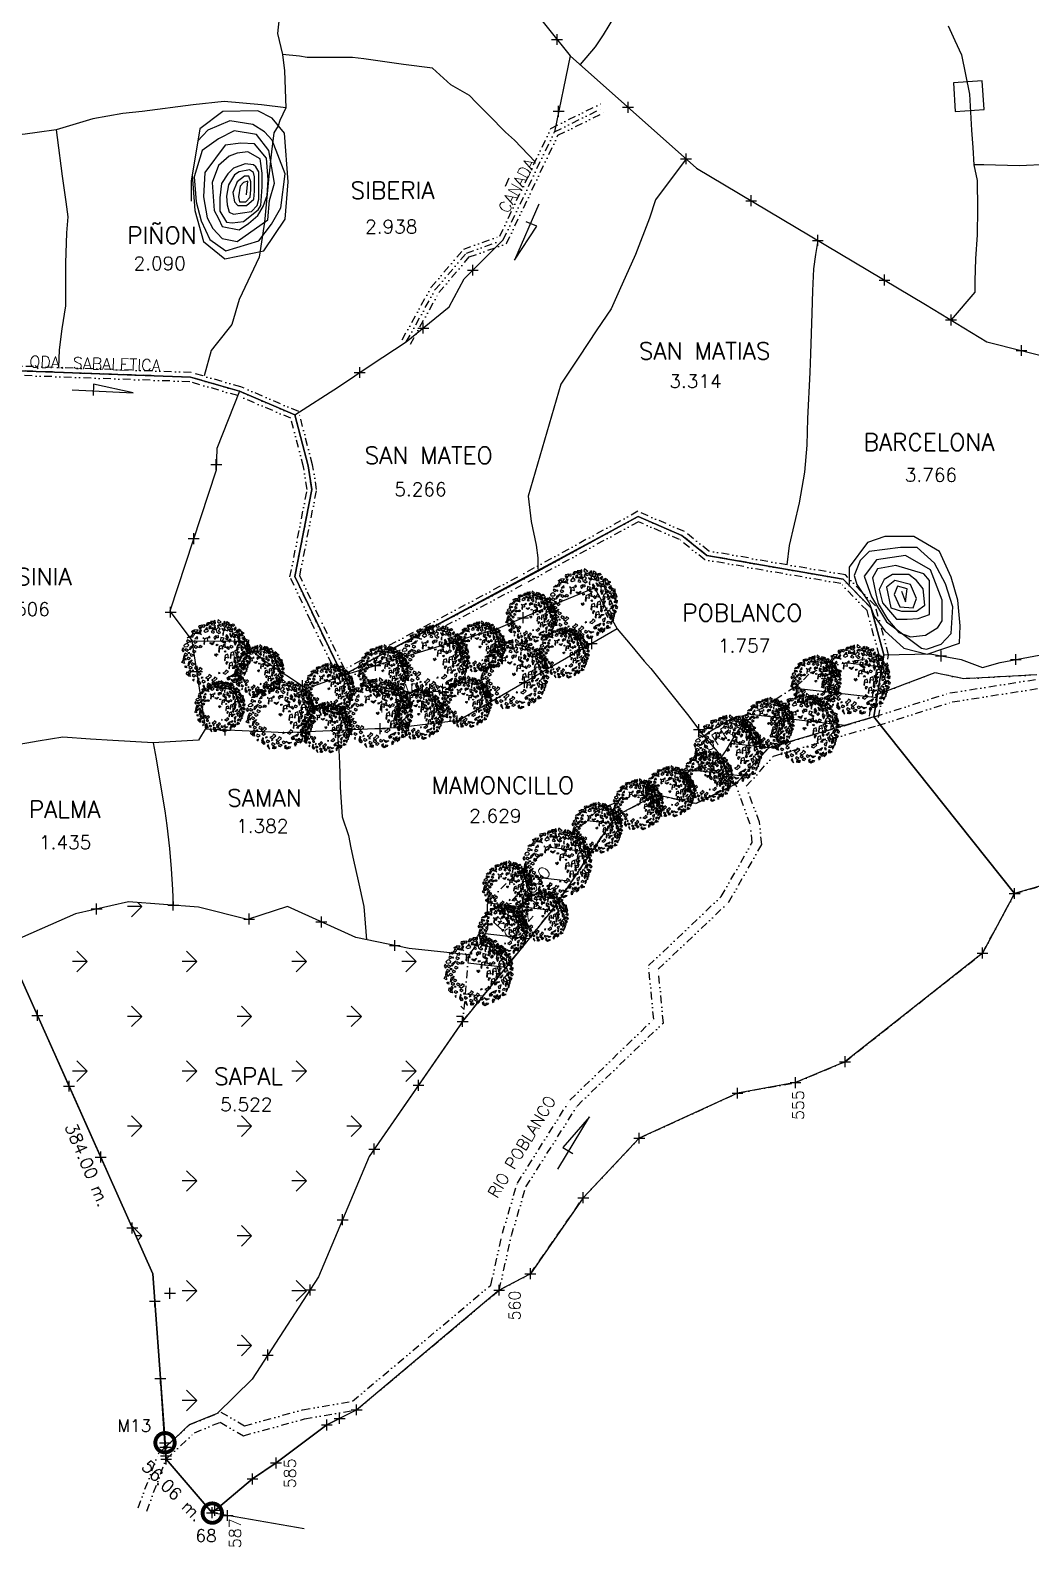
# Model space of a CAD drawing. Extents: x 14987 to 27544, y 5584 to 8136.
# Drawn here: x 25986 to 26630, y 5584 to 6561 of the extents above; entities that cross this region are included whole.
import ezdxf
from ezdxf.enums import TextEntityAlignment as Align

# ---------------------------------------------------------------- set-up
doc = ezdxf.new("R2010")
doc.units = 0
doc.header["$LTSCALE"] = 10
doc.header["$MEASUREMENT"] = 0
doc.header["$PDMODE"] = 2
doc.header["$PDSIZE"] = 3.5
doc.linetypes.add('DASHDOT', pattern=[1, 0.5, -0.25, 0, -0.25])
doc.linetypes.add('DIVIDE', pattern=[1.25, 0.5, -0.25, 0, -0.25, 0, -0.25])
doc.layers.get('0').update_dxf_attribs({"linetype": 'CONTINUOUS'})
for name, color, linetype in [('ARBOL4', 76, 'CONTINUOUS'), ('AREA', 2, 'CONTINUOUS'), ('CANO', 5, 'DIVIDE'), ('CERCO', 2, 'CONTINUOUS'), ('COTA', 7, 'CONTINUOUS'), ('DIV-', 5, 'CONTINUOUS'), ('HOJA', 8, 'CONTINUOUS'), ('MOJON', 2, 'CONTINUOUS'), ('PL', 3, 'CONTINUOUS'), ('PUA', 1, 'CONTINUOUS'), ('R', 1, 'CONTINUOUS'), ('r-100', 6, 'CONTINUOUS'), ('R-100B', 6, 'CONTINUOUS'), ('R60', 2, 'CONTINUOUS'), ('RASTROJO', 2, 'DASHDOT'), ('SAPAL', 1, 'CONTINUOUS')]:
    doc.layers.add(name, color=color, linetype=linetype)
doc.styles.add('ATTR', font='romans.shx', dxfattribs={"width": 0.8, "height": 0.7})
doc.styles.add('SIMPLEX', font='simplex', dxfattribs={"height": 8})

# ---------------------------------------------------------------- blocks, each defined once
blk = doc.blocks.new('*X1')
at = {"color": 0}
for p, q in [((2793.07, 6328.61, 96), (2786.44, 6335.23, 96)), ((2793.07, 6328.61, 96), (2793.07, 6337.98, 96)), ((2793.07, 6328.61, 96), (2799.7, 6335.23, 96)), ((2863.78, 6328.61, 96), (2857.15, 6335.23, 96)), ((2863.78, 6328.61, 96), (2863.78, 6337.98, 96)), ((2863.78, 6328.61, 96), (2870.41, 6335.23, 96)), ((2757.72, 6293.25, 96), (2757.72, 6302.63, 96)), ((2828.43, 6293.25, 96), (2828.43, 6302.63, 96)), ((2899.14, 6293.25, 96), (2899.14, 6302.63, 96)), ((2687.01, 6293.25, 96), (2684.32, 6295.94, 96)), ((2687.01, 6293.25, 96), (2693.63, 6299.88, 96)), ((2687.01, 6293.25, 96), (2687.01, 6297.14, 96)), ((2757.72, 6293.25, 96), (2751.09, 6299.88, 96)), ((2757.72, 6293.25, 96), (2764.35, 6299.88, 96)), ((2828.43, 6293.25, 96), (2821.8, 6299.88, 96)), ((2828.43, 6293.25, 96), (2835.06, 6299.88, 96)), ((2899.14, 6293.25, 96), (2892.51, 6299.88, 96)), ((2899.14, 6293.25, 96), (2901.78, 6295.89, 96)), ((2580.94, 6257.9, 96), (2574.31, 6264.52, 96)), ((2580.94, 6257.9, 96), (2580.94, 6267.27, 96)), ((2580.94, 6257.9, 96), (2587.57, 6264.52, 96)), ((2651.65, 6257.9, 96), (2645.02, 6264.52, 96)), ((2651.65, 6257.9, 96), (2651.65, 6267.27, 96)), ((2651.65, 6257.9, 96), (2658.28, 6264.52, 96)), ((2722.36, 6257.9, 96), (2715.73, 6264.52, 96)), ((2722.36, 6257.9, 96), (2722.36, 6267.27, 96)), ((2722.36, 6257.9, 96), (2728.99, 6264.52, 96)), ((2793.07, 6257.9, 96), (2786.44, 6264.52, 96)), ((2793.07, 6257.9, 96), (2793.07, 6267.27, 96)), ((2793.07, 6257.9, 96), (2799.7, 6264.52, 96)), ((2863.78, 6257.9, 96), (2857.15, 6264.52, 96)), ((2863.78, 6257.9, 96), (2863.78, 6267.27, 96)), ((2863.78, 6257.9, 96), (2870.41, 6264.52, 96)), ((2616.3, 6222.54, 96), (2609.67, 6229.17, 96)), ((2616.3, 6222.54, 96), (2616.3, 6231.91, 96)), ((2616.3, 6222.54, 96), (2622.92, 6229.17, 96)), ((2687.01, 6222.54, 96), (2680.38, 6229.17, 96)), ((2687.01, 6222.54, 96), (2687.01, 6231.91, 96)), ((2687.01, 6222.54, 96), (2693.63, 6229.17, 96)), ((2757.72, 6222.54, 96), (2751.09, 6229.17, 96)), ((2757.72, 6222.54, 96), (2757.72, 6231.91, 96)), ((2757.72, 6222.54, 96), (2764.35, 6229.17, 96)), ((2828.43, 6222.54, 96), (2821.8, 6229.17, 96)), ((2828.43, 6222.54, 96), (2828.43, 6231.91, 96)), ((2828.43, 6222.54, 96), (2835.06, 6229.17, 96)), ((2651.65, 6187.18, 96), (2651.65, 6196.56, 96)), ((2722.36, 6187.18, 96), (2722.36, 6196.56, 96)), ((2793.07, 6187.18, 96), (2793.07, 6196.56, 96)), ((2863.78, 6187.18, 96), (2863.78, 6196.56, 96)), ((2651.65, 6187.18, 96), (2645.02, 6193.81, 96)), ((2651.65, 6187.18, 96), (2658.28, 6193.81, 96)), ((2722.36, 6187.18, 96), (2715.73, 6193.81, 96)), ((2722.36, 6187.18, 96), (2728.99, 6193.81, 96)), ((2793.07, 6187.18, 96), (2786.44, 6193.81, 96)), ((2793.07, 6187.18, 96), (2799.7, 6193.81, 96)), ((2863.78, 6187.18, 96), (2857.15, 6193.81, 96)), ((2863.78, 6187.18, 96), (2870.41, 6193.81, 96)), ((2757.72, 6151.83, 96), (2751.09, 6158.46, 96)), ((2757.72, 6151.83, 96), (2757.72, 6161.2, 96)), ((2757.72, 6151.83, 96), (2764.35, 6158.46, 96)), ((2828.43, 6151.83, 96), (2821.8, 6158.46, 96)), ((2828.43, 6151.83, 96), (2828.43, 6161.2, 96)), ((2828.43, 6151.83, 96), (2835.06, 6158.46, 96)), ((2793.07, 6116.47, 96), (2793.07, 6125.85, 96)), ((2863.78, 6116.47, 96), (2863.78, 6125.85, 96)), ((2793.07, 6116.47, 96), (2786.44, 6123.1, 96)), ((2793.07, 6116.47, 96), (2799.7, 6123.1, 96)), ((2863.78, 6116.47, 96), (2857.15, 6123.1, 96)), ((2863.78, 6116.47, 96), (2870.41, 6123.1, 96)), ((2828.43, 6086.12, 96), (2828.43, 6090.49, 96)), ((2833.03, 6085.72, 96), (2835.06, 6087.75, 96))]:
    blk.add_line(p, q, dxfattribs=at)
blk = doc.blocks.new('DEC1')
for points in [[(-22.482173, 47.292998), (-22.915303, 48.664658), (-25.556323, 50.836408), (-20.701343, 52.081818), (-20.707443, 47.864548)], [(-17.825703, 50.144688), (-15.340965, 55.637398), (-11.893769, 55.475018), (-12.802246, 52.160138), (-14.540878, 53.429518), (-15.347061, 51.420148), (-14.679306, 50.283108)], [(-10.286347, 57.002498), (-6.636353, 53.173978), (-4.977264, 55.300948), (-2.322731, 54.024758), (-2.654549, 58.704078), (-5.640907, 57.002498)], [(-2.654549, 51.047028), (-4.645447, 48.494678), (-3.318176, 45.091538), (-1.990913, 46.793108)], [(2.096443, 60.253408), (0.995445, 56.151728), (3.318161, 54.875548), (7.299967, 55.726328)], [(2.654526, 51.897798), (6.304517, 49.345458), (10.949967, 51.047028), (8.959067, 52.748598), (6.304517, 51.897798)], [(13.272677, 57.002498), (10.949967, 55.726328), (12.609047, 54.024758), (14.268137, 54.875548)], [(16.259037, 52.323198), (16.922667, 53.599378), (16.590857, 57.002498), (20.904477, 54.450148), (17.918117, 51.472418)], [(21.568117, 51.047028), (27.209017, 53.173978), (29.531737, 50.621628), (26.545377, 48.920058), (26.213557, 51.047028), (24.222657, 50.196248), (23.890837, 48.920058)], [(-44.561383, 31.831348), (-39.273253, 31.705098), (-39.604093, 34.382268), (-36.824663, 35.356908), (-40.368063, 38.431048), (-41.276543, 35.116178)], [(-38.104163, 42.886048), (-35.982343, 39.207198), (-33.437553, 39.947208), (-31.223573, 43.364378)], [(-32.518103, 32.329788), (-36.831723, 28.075868), (-31.854473, 28.926648)], [(-31.801213, 37.372358), (-27.415503, 38.148518), (-25.333863, 42.636518), (-27.944843, 42.431948), (-29.220293, 39.953298)], [(-27.902623, 48.490098), (-28.642653, 45.945318), (-26.266303, 45.915268), (-25.694743, 47.690008)], [(-22.563583, 30.628218), (-22.563583, 28.501248), (-21.568133, 29.352038)], [(-17.061733, 46.095918), (-21.688173, 40.867878), (-18.577893, 39.165388), (-13.789101, 40.946228), (-14.889992, 43.454908), (-16.965533, 43.184148)], [(-12.277245, 32.755178), (-14.599968, 30.628218), (-13.604515, 29.777438), (-11.2818, 30.628218)], [(-12.70607, 49.248398), (-13.313744, 45.632738), (-10.937401, 45.602688), (-9.258873, 49.086028)], [(-7.299988, 42.539188), (-9.290886, 39.136068), (-5.640907, 37.859878), (-3.981812, 39.136068)], [(-1.990913, 33.180578), (-4.977264, 30.628218), (-3.318176, 27.225088), (-0.99546, 30.202838)], [(2.322716, 47.218508), (-1.327278, 43.815368), (-0.66365, 40.412228), (3.318161, 37.009098), (6.636337, 38.710668), (2.654526, 40.837618), (5.309077, 44.666158)], [(6.636337, 30.628218), (6.304517, 25.523518), (13.272677, 21.269598), (14.931767, 22.120378), (9.290877, 25.098128), (12.277227, 29.352038)], [(10.949967, 39.136068), (9.622697, 36.158308), (10.618147, 33.605958), (10.949967, 36.158308)], [(19.245397, 47.643888), (12.277227, 47.218508), (13.272677, 43.815368), (17.918117, 41.688418), (18.913577, 44.240768), (17.254487, 45.516938)], [(15.927217, 35.307528), (16.922667, 29.777438), (14.268137, 28.075868), (17.918117, 26.799688), (19.245397, 31.479008)], [(21.568117, 28.075868), (20.240847, 25.098128), (22.231747, 24.247348), (23.890837, 25.948898)], [(24.554477, 46.793108), (21.568117, 44.666158), (23.227197, 42.964588), (26.877177, 44.240768)], [(23.890837, 30.202838), (21.568117, 37.009098), (25.218107, 32.329788)], [(25.549927, 37.859878), (32.186277, 39.561448), (34.177167, 43.389968), (33.181717, 35.307528), (29.199917, 34.882128)], [(31.522627, 48.069288), (29.863537, 46.367708), (28.536287, 43.389968), (32.186277, 45.516938)], [(29.531737, 34.031358), (28.536287, 31.053608), (36.499887, 31.479008), (33.181717, 34.456738)], [(29.863537, 27.650488), (28.536287, 22.971158), (30.527177, 17.441068), (32.186277, 20.418808), (29.863537, 22.120378)], [(35.504437, 27.650488), (36.168077, 22.120378), (39.154437, 21.694998), (40.813507, 23.821948)], [(36.831707, 44.240768), (35.836257, 42.539188), (37.163527, 41.263018), (40.481707, 41.688418)], [(37.495347, 38.285278), (35.836257, 35.732928), (38.158977, 34.031358), (41.477157, 34.031358), (38.158977, 35.307528)], [(40.813507, 40.412228), (40.481707, 39.136068), (42.804427, 37.434478), (45.458957, 37.859878)], [(44.795317, 26.374298), (42.804427, 28.075868), (42.472607, 29.777438), (43.799877, 31.053608), (46.454417, 29.352038)], [(49.772577, 26.799688), (48.445307, 25.098128), (50.436227, 23.396548), (53.754397, 25.523518)], [(-52.427143, -0.850769), (-55.081683, 0.4254), (-56.077133, -5.104706), (-55.081683, -6.380875), (-50.436243, -6.380875), (-51.099873, -5.104706), (-53.754413, -4.253914)], [(-52.427143, 19.568028), (-50.104423, 20.844198), (-46.786243, 17.441068), (-49.108973, 14.888718), (-53.754413, 14.463338), (-54.418043, 17.441068)], [(-48.445333, 5.530108), (-46.786243, 3.828518), (-44.795343, 5.104708)], [(-45.127153, 9.784018), (-44.463523, 14.463338), (-38.490813, 18.717258), (-39.818083, 15.739508)], [(-42.472623, 24.672728), (-44.131713, 23.396548), (-42.804433, 22.971158)], [(-30.195383, 13.187148), (-28.536293, 17.866458), (-25.218123, 16.164898), (-26.213573, 13.187148), (-27.872663, 14.463338)], [(-5.640907, 20.844198), (-7.963623, 18.291858), (-11.2818, 20.418808), (-11.2818, 22.120378), (-7.963623, 20.844198), (-4.313629, 22.971158)], [(-0.66365, 1.276169), (-2.322731, 0.4254), (-1.327278, -0.425384), (0, 0)], [(-0.66365, 18.717258), (0.663628, 19.142638), (1.659081, 17.441068), (-0.66365, 16.590288)], [(18.581767, 15.739508), (16.922667, 13.187148), (19.245397, 11.060198), (21.236297, 11.910978), (19.577217, 13.612548)], [(29.531737, 7.231658), (31.854457, 4.679318), (32.186277, 0), (35.504437, 3.403137), (33.513537, 9.784018)], [(40.481707, 17.015668), (43.799877, 11.910978), (41.477157, 8.507848), (41.145337, 11.910978)], [(46.454417, 20.844198), (44.463497, 22.120378), (42.472607, 21.269598), (42.804427, 19.568028), (45.458957, 19.142638)], [(46.454417, 6.380878), (46.122607, 4.679318), (43.468057, 5.104708), (43.799877, 7.657058)], [(49.440767, 0.4254), (49.772577, -4.679306), (43.799877, -7.231651), (47.449857, -3.828529)], [(48.777127, 16.164898), (48.445307, 12.761768), (50.768037, 11.060198), (52.095307, 13.187148)], [(51.099847, 20.418808), (52.095307, 16.590288), (56.077117, 13.187148), (54.418027, 17.866458)], [(52.095307, 5.955488), (54.086217, 3.403137), (55.745307, 4.679318), (54.418027, 8.082458)], [(-50.768053, -17.015672), (-50.436243, -19.993412), (-52.427143, -19.568022), (-52.758963, -16.590282)], [(-47.449883, -17.015672), (-46.454433, -9.784004), (-41.145353, -6.806266), (-44.131713, -11.06018)], [(-45.458983, -31.478992), (-46.786243, -26.799672), (-44.463523, -23.396552), (-43.468073, -26.374292), (-44.463523, -28.075852)], [(30.195357, -3.828529), (28.536287, -5.53009), (29.863537, -6.806266)], [(47.118057, -15.739494), (45.127137, -17.866462), (46.122607, -22.120372), (48.445307, -19.568022)], [(50.436227, -9.784004), (51.099847, -13.187141), (53.754397, -13.187141), (55.413487, -10.634796), (53.090757, -11.06018)], [(-28.204473, -43.389972), (-32.518103, -44.240752), (-30.195383, -47.218492), (-26.545393, -46.367702)], [(20.572657, -34.456732), (16.922667, -37.859872), (18.249947, -39.986832), (21.236297, -38.285262)], [(22.563567, -50.621622), (25.218107, -49.770842), (22.563567, -48.069272)], [(24.554477, -39.561442), (23.890837, -40.837612), (27.872647, -44.666142), (34.508987, -42.539172), (32.186277, -40.412222), (27.872647, -41.688402)], [(38.158977, -36.583692), (38.822617, -39.136042), (45.127137, -37.434482)], [(48.113497, -26.799672), (45.127137, -28.501252), (45.458957, -32.755162), (47.118057, -30.202822)], [(-11.2818, -55.300932), (-13.936333, -51.472412), (-10.286347, -51.472412), (-7.963623, -52.323192)], [(9.622697, -56.151712), (6.304517, -54.024762), (8.295417, -52.748592), (8.959067, -53.173982), (12.277227, -53.173982), (12.277227, -51.472412), (15.595407, -51.897802), (14.268137, -54.024762)]]:
    blk.add_lwpolyline(points, close=True)
at = {"style": 'ATTR', "width": 0.8, "flags": 9}
blk.add_attdef('ESTCODE', (0, 0), '', height=0.7, dxfattribs=at)
blk = doc.blocks.new('A$C3B855193')
for p, q in [((3.91, 4.03), (4.16, 4.03)), ((4.04, 3.91), (4.04, 4.16))]:
    blk.add_line(p, q)
for points in [[(2.34, 7.24), (2.35, 7.44), (1.97, 7.36), (1.92, 7.26), (2.05, 6.96), (2.11, 7.04), (2.09, 7.23)], [(2.86, 7.16), (2.8, 7.01), (2.93, 6.92)], [(3.22, 7.07), (3.54, 7.15), (3.97, 6.89), (3.75, 6.89)], [(3.64, 7.8), (3.79, 7.69), (3.66, 7.38), (3.44, 7.46), (3.28, 7.74), (3.45, 7.87)], [(4.24, 7.3), (4.11, 7.38), (4.12, 7.28)], [(5, 6.88), (4.61, 7.04), (4.8, 6.74)], [(4.64, 7.63), (4.78, 7.29), (4.94, 7.39), (5.08, 7.24), (5.17, 7.55), (4.94, 7.51)], [(5.52, 7.52), (5.34, 7.29), (5.46, 7.15), (5.74, 7.1)], [(6.16, 7.03), (5.97, 7.01), (6.04, 6.85), (6.17, 6.87)], [(0.93, 5.59), (0.62, 5.73), (0.52, 5.58), (0.71, 5.44)], [(0.58, 5.96), (0.85, 6.17), (1.13, 6.12), (0.96, 5.97), (0.83, 5.99)], [(1.36, 6.69), (1.18, 6.59), (1.15, 6.73), (1.33, 6.83)], [(1.76, 5.49), (1.44, 5.63), (1.35, 5.48), (1.54, 5.34)], [(1.45, 6.48), (1.94, 6.62), (2.27, 6.36), (1.92, 6.43)], [(2.93, 5.95), (2.59, 5.83), (2.51, 5.27), (2.61, 5.19), (2.65, 5.63), (3, 5.56)], [(3.85, 6.21), (4.19, 6.23), (4.17, 5.97), (3.95, 5.96), (3.99, 6.1)], [(5, 4.86), (4.78, 4.93), (4.82, 5.2), (4.93, 5.25), (4.94, 5), (5.18, 4.83)], [(5.16, 6.2), (5.03, 6.14), (5.11, 6.1)], [(5.34, 6.97), (5.51, 6.71), (5.85, 6.7), (5.77, 6.87), (5.58, 6.88)], [(5.58, 5.6), (5.38, 5.69), (5.36, 5.61), (5.47, 5.48)], [(6.3, 6.27), (5.84, 6.42), (5.82, 6.18), (6.06, 5.92), (6.19, 6.06), (6.12, 6.19)], [(6.34, 5.55), (6.07, 5.59), (6.09, 5.32), (6.21, 5.25)], [(6.23, 6.65), (6.3, 6.72), (6.37, 6.94), (6.58, 6.67), (6.31, 6.55)], [(6.62, 6.08), (6.37, 6.02), (6.44, 5.87), (6.7, 5.86)], [(6.54, 6.43), (6.95, 6.42), (7.04, 6.2), (6.8, 6.17), (6.84, 6.31), (6.69, 6.31), (6.63, 6.24)], [(7.01, 5.49), (6.79, 5.55), (6.61, 5.37), (6.76, 5.33)], [(7.18, 6.14), (7.04, 5.8), (7.22, 5.75), (7.21, 5.55), (7.5, 5.7), (7.31, 5.84)], [(7.72, 5.44), (7.43, 5.4), (7.42, 5.21), (7.58, 4.98)], [(0.3, 4.54), (0.13, 4.79), (0, 4.56), (0.15, 4.35)], [(0.67, 4.04), (0.35, 4.18), (0.25, 4.03), (0.44, 3.89)], [(0.77, 4.57), (0.46, 4.71), (0.36, 4.56), (0.55, 4.42)], [(1, 3.6), (0.68, 3.73), (0.58, 3.59), (0.77, 3.45)], [(1.35, 3.97), (1.04, 4.11), (0.94, 3.97), (1.13, 3.83)], [(1.62, 4.4), (1.31, 4.54), (1.21, 4.4), (1.4, 4.26)], [(1.83, 4.93), (1.51, 5.07), (1.41, 4.93), (1.6, 4.78)], [(3.89, 4), (3.8, 4.09), (3.77, 4), (3.83, 3.93)], [(4.65, 5.08), (4.31, 4.96), (4.23, 4.4), (4.33, 4.32), (4.37, 4.76), (4.72, 4.68)], [(5.01, 4.48), (5.07, 4.41), (4.99, 4.3), (4.87, 4.42)], [(5.3, 4.07), (4.97, 3.95), (4.89, 3.39), (4.99, 3.31), (5.02, 3.75), (5.38, 3.67)], [(5.89, 4.96), (5.65, 5.08), (5.47, 4.88), (5.73, 4.82)], [(5.96, 4.34), (5.63, 4.22), (5.55, 3.66), (5.65, 3.58), (5.68, 4.02), (6.04, 3.95)], [(6.51, 3.88), (6.19, 3.66), (6.01, 3.79), (6.03, 3.52), (6.36, 3.56)], [(6.62, 4.3), (6.4, 4.3), (6.26, 4.17), (6.43, 4.22)], [(6.9, 5.07), (6.58, 5.21), (6.39, 5.07), (6.28, 4.73), (6.48, 4.56), (6.5, 4.87), (6.82, 4.81)], [(6.41, 3.23), (6.78, 3.56), (6.58, 3.2)], [(7.39, 4), (7.17, 4.44), (6.98, 4.28), (6.98, 3.92), (7.17, 3.93), (7.2, 4.07)], [(7.21, 5.18), (7.15, 4.87), (7.38, 4.62), (7.43, 4.8), (7.31, 4.94)], [(7.48, 3.64), (7.26, 3.77), (7.2, 3.62), (7.38, 3.42)], [(7.61, 4.32), (7.71, 4.31), (7.91, 4.43), (7.87, 4.08), (7.6, 4.19)], [(7.67, 3.95), (7.96, 3.65), (7.86, 3.43), (7.67, 3.57), (7.8, 3.65), (7.69, 3.76), (7.6, 3.74)], [(7.82, 4.64), (7.68, 4.75), (7.62, 4.6), (7.72, 4.52)], [(0, 3.13), (0.17, 3.41), (0.27, 3.17), (0.28, 3)], [(0.52, 1.78), (0.56, 2.05), (0.7, 1.96), (0.69, 1.9), (0.78, 1.69), (0.89, 1.74), (0.95, 1.51), (0.78, 1.54)], [(1.23, 2.53), (0.91, 2.67), (0.81, 2.53), (1, 2.39)], [(1.48, 2.94), (1.16, 3.08), (1.06, 2.93), (1.25, 2.79)], [(1.38, 2.19), (1.23, 2.25), (1.18, 2.13)], [(1.85, 2.48), (1.53, 2.62), (1.43, 2.48), (1.62, 2.34)], [(2.07, 2.54), (1.97, 2.32), (1.68, 2.17), (1.99, 2.05), (2.34, 2.35)], [(2.21, 1.79), (1.9, 1.93), (1.8, 1.79), (1.99, 1.64)], [(4.41, 1.9), (4.26, 1.96), (4.21, 1.84)], [(5.1, 2.24), (5, 2.03), (4.71, 1.88), (5.02, 1.76), (5.37, 2.06)], [(5.34, 3.17), (5.13, 3.21), (5.06, 3), (5.17, 2.9), (5.23, 3.05)], [(5.8, 3.14), (5.47, 3.03), (5.39, 2.47), (5.49, 2.38), (5.52, 2.82), (5.88, 2.75)], [(6.02, 1.81), (5.79, 1.46), (5.51, 1.52), (5.71, 1.63)], [(6.41, 2.78), (6.07, 2.74), (5.78, 2.46), (6.01, 2.44), (6.06, 2.63)], [(6.21, 3.32), (5.98, 3.32), (5.98, 3.17), (6.14, 3.11)], [(6.56, 2.42), (6.23, 2.23), (6.28, 2.03), (6.46, 1.98)], [(6.43, 1.54), (6.46, 1.7), (6.35, 1.8), (6.25, 1.74), (6.29, 1.56)], [(6.81, 2.98), (6.59, 2.96), (6.83, 2.46), (6.93, 2.76)], [(6.74, 1.8), (6.79, 1.97), (6.89, 2.04), (7.01, 1.99), (6.97, 1.77)], [(6.94, 3.33), (7.23, 2.96), (7.53, 2.94), (6.99, 2.78), (6.85, 3.02)], [(7.29, 2.59), (7.09, 2.62), (7.04, 2.43), (7.13, 2.22), (7.12, 2.46)], [(7.75, 3.23), (7.6, 3.29), (7.37, 3.3), (7.61, 3.12)], [(7.52, 2.43), (7.43, 2.42), (7.38, 2.22), (7.48, 2.07)], [(7.65, 2.79), (7.52, 2.81), (7.47, 2.69), (7.59, 2.49)], [(1.58, 1.6), (1.26, 1.74), (1.17, 1.6), (1.36, 1.45)], [(1.23, 1.11), (1.35, 0.96), (1.39, 1.18)], [(1.98, 1.28), (1.88, 1.29), (1.75, 0.93), (2.07, 0.57), (2.14, 0.77), (1.94, 1.01)], [(2.43, 1.39), (2.28, 1.44), (2.23, 1.32)], [(2.71, 0.92), (2.39, 1.06), (2.29, 0.91), (2.48, 0.77)], [(2.55, 0.5), (2.4, 0.38), (2.68, 0.03)], [(3.12, 1.73), (3.02, 1.51), (2.73, 1.36), (3.04, 1.24), (3.39, 1.55)], [(3.1, 1.09), (2.95, 1.15), (2.9, 1.03)], [(3.33, 0.59), (3.01, 0.73), (2.91, 0.58), (3.1, 0.44)], [(3.44, 0.13), (3.25, 0.27), (2.99, 0.14), (3.2, 0.1)], [(3.79, 1.44), (3.69, 1.22), (3.4, 1.07), (3.71, 0.95), (4.06, 1.26)], [(3.84, 0.76), (3.53, 0.9), (3.43, 0.76), (3.62, 0.62)], [(4.12, 0.5), (3.93, 0.56), (3.68, 0.39), (3.91, 0.31)], [(4.55, 0.82), (4.24, 0.95), (4.14, 0.81), (4.33, 0.67)], [(4.59, 0.45), (4.39, 0.31), (4.46, 0.14), (4.67, 0.11), (4.58, 0.24)], [(5.21, 0.79), (4.89, 0.63), (4.57, 0.94), (4.88, 0.8)], [(5.51, 1.14), (5.39, 1.12), (5.34, 1.3), (5.52, 1.35)], [(5.63, 0.77), (5.53, 0.58), (5.65, 0.5), (5.83, 0.68)], [(6.19, 1.26), (5.97, 1.19), (5.92, 1), (6.1, 0.97)], [(6.53, 1.23), (6.31, 1.06), (6.2, 0.72), (6.46, 0.95)], [(6.9, 1.49), (6.75, 1.53), (6.7, 1.35), (6.93, 1.2)]]:
    blk.add_lwpolyline(points, close=True)
at = {"xscale": 0.06928556762807148, "yscale": 0.06928556762807148, "zscale": 0.06928556762807148}
blk.add_blockref('DEC1', (4.02, 3.89), dxfattribs=at)

msp = doc.modelspace()

# ---------------------------------------------------------------- linework, layer by layer
at = {"layer": 'AREA'}
for p in [(26620.133, 6004.627), (26599.448, 5966.287), (26510.831, 5896.278), (26478.885, 5882.783), (26441.553, 5876.028), (26378.254, 5847.013), (26342.19, 5808.625), (26308.096, 5759.693), (26075.836, 5747.068), (26287.971, 5749.086), (26196.085, 5671.931), (26176.884, 5662.238), (26072.629, 5650.777), (26072.804, 5647.853), (26072.804, 5647.853), (26072.804, 5647.853), (26073.357, 5640.162), (26144.173, 5637.742), (26128.958, 5627.456), (26102.924, 5605.678)]:
    msp.add_point(p, dxfattribs=at)
at = {"layer": 'CANO'}
for points in [[(26225.47, 6361.425), (26244.114, 6395.234), (26265.078, 6419.861), (26288.304, 6428.179), (26321.302, 6497.599), (26353.988, 6513.776)], [(26228.097, 6359.977), (26246.595, 6393.52), (26266.844, 6417.306), (26290.482, 6425.773), (26323.565, 6495.372), (26355.319, 6511.087)], [(26230.724, 6358.528), (26249.075, 6391.806), (26268.609, 6414.752), (26292.66, 6423.366), (26325.828, 6493.144), (26356.649, 6508.398)], [(26529.472, 6118.433), (26535.87, 6158.356), (26527.693, 6188.459), (26509.65, 6207.066), (26421.775, 6222.461), (26405.719, 6235.273), (26377.484, 6247.539), (26301.178, 6205.894), (26187.064, 6145.089), (26169.303, 6181.419), (26156.288, 6208.979), (26167.28, 6264.907), (26164.787, 6280.25), (26156.24, 6312.995), (26120.564, 6328.243), (26089.007, 6337.384), (25978.077, 6341.458)]]:
    msp.add_lwpolyline(points, dxfattribs=at)
at = {"layer": 'CANO', "color": 152, "true_color": 0x2a7dc6}
for points in [[(26532.435, 6117.958), (26538.934, 6158.519), (26530.385, 6189.992), (26511.126, 6209.853), (26423.047, 6225.283), (26407.279, 6237.866), (26377.334, 6250.875), (26299.754, 6208.534), (26188.395, 6149.197), (26172.007, 6182.718), (26159.422, 6209.368), (26170.327, 6264.856), (26167.725, 6280.87), (26158.771, 6315.175), (26121.574, 6331.073), (26089.486, 6340.368), (25977.484, 6344.481)], [(26526.51, 6118.908), (26532.805, 6158.193), (26525.001, 6186.926), (26508.174, 6204.279), (26420.502, 6219.638), (26404.159, 6232.68), (26377.634, 6244.203), (26302.602, 6203.253), (26185.733, 6140.98), (26166.599, 6180.119), (26153.154, 6208.589), (26164.232, 6264.957), (26161.848, 6279.629), (26153.708, 6310.814), (26119.553, 6325.412), (26088.527, 6334.399), (25978.669, 6338.434)], [(26055.247, 5608.876), (26068.24, 5643.572), (26088.255, 5662.343), (26108.541, 5670.566), (26123.935, 5661.722), (26161.284, 5671.958), (26193.47, 5677.554), (26282.568, 5752.368), (26290.027, 5785.776), (26299.662, 5818.11), (26333.478, 5871.523), (26387.54, 5923.67), (26384.207, 5958.178), (26431.015, 6002.648), (26451.021, 6037.509), (26449.777, 6049.205), (26440.283, 6075.018), (26461.464, 6098.438), (26530.296, 6118.675), (26578.41, 6133.903), (26634.297, 6142.643)], [(26060.855, 5606.776), (26073.357, 5640.162), (26091.538, 5657.213), (26108.087, 5663.921), (26123.114, 5655.288), (26162.591, 5666.108), (26196.085, 5671.931), (26287.971, 5749.086), (26295.826, 5784.267), (26305.164, 5815.607), (26338.153, 5867.713), (26393.778, 5921.367), (26390.448, 5955.848), (26435.773, 5998.909), (26457.181, 6036.212), (26455.653, 6050.576), (26447.153, 6073.687), (26464.773, 6093.17), (26532.044, 6112.948), (26579.784, 6128.057), (26635.077, 6136.705)]]:
    msp.add_lwpolyline(points, dxfattribs=at)
at = {"layer": 'CERCO'}
for p, q in [((26364.027, 6175.135), (26372.344, 6165.332)), ((26381.462, 6154.268), (26385.758, 6149.591))]:
    msp.add_line(p, q, dxfattribs=at)
for points in [[(26198.733, 7069.395), (26063.548, 6881.505), (26079.895, 6861.366), (26145.737, 6779.43), (26200.034, 6709.418), (26255.157, 6642.502), (26333.648, 6544.415), (26323.565, 6495.372)], [(26333.648, 6544.415), (26415.156, 6471.951), (26562.665, 6384.224), (26602.191, 6360.151), (26720.616, 6330.231), (26738.002, 6338.793), (26820.596, 6387.671)], [(26156.24, 6312.995), (26184.484, 6331.094), (26205.532, 6345.313), (26228.097, 6359.977), (26255.811, 6382.647), (26265.386, 6400.671), (26290.482, 6425.773)], [(26268.301, 5965.172), (26229.973, 5969.236), (26195.588, 5976.187), (26151.584, 5996.245), (26125.77, 5987.807), (26094.217, 5995.861), (26049.062, 5999.292), (26014.936, 5991.595), (25970.029, 5971.79), (25912.462, 6148.341), (25883.19, 6248.391), (25883.015, 6251.315), (25869.436, 6245.198), (25856.195, 6242.412), (25837.524, 6244.2), (25822.516, 6270.857), (25817.352, 6313.869), (25777.974, 6368.156), (25710.002, 6406.398), (25702.874, 6410.845), (25684.468, 6417.323)], [(26120.564, 6328.243), (26106.053, 6291.456), (26105.556, 6277.497), (26075.778, 6186.475), (26090.221, 6167.36)], [(26535.87, 6158.356), (26565.617, 6158.952), (26585.558, 6155.414), (26599.432, 6150.18), (26610.826, 6153.558), (26672.473, 6165.08), (26722.16, 6158.589), (26774.654, 6164.087), (26782.78, 6174.87), (26805.567, 6162.09), (26811.675, 6153.854), (26811.631, 6167.63), (26816.235, 6182.162), (26849.778, 6203.806), (26875.343, 6207.259)], [(26372.344, 6165.332), (26381.462, 6154.268)], [(26385.758, 6149.591), (26409.274, 6120.071), (26419.783, 6105.933), (26427.254, 6097.41), (26431.252, 6092.522), (26434.154, 6096.673), (26439.767, 6106.248), (26445.629, 6114.493), (26444.93, 6117.298), (26444.586, 6118.902), (26441.851, 6118.664), (26438.111, 6117.346), (26424.422, 6109.25), (26419.783, 6105.933)], [(25970.029, 5971.79), (26064.771, 5759.564), (26073.357, 5640.162), (26102.924, 5605.678), (26128.958, 5627.456), (26144.173, 5637.742), (26176.884, 5662.238), (26196.085, 5671.931)], [(26264.602, 5922.47), (26204.219, 5835.218), (26171.63, 5757.664), (26128.751, 5691.711), (26106.331, 5669.67)], [(26162.249, 5595.33), (26102.924, 5605.678)]]:
    msp.add_lwpolyline(points, dxfattribs=at)
msp.add_lwpolyline([(26349.417, 6201.675), (26364.027, 6175.135), (26261.983, 6116.018), (26222.496, 6111.392), (26150.324, 6108.06), (26099.015, 6110.591), (26090.221, 6167.36), (26120.893, 6167.177), (26137.847, 6153.933), (26163.879, 6136.748), (26187.064, 6145.089), (26287.568, 6175.543), (26319.475, 6189.297)], close=True, dxfattribs=at)
at = {"layer": 'COTA'}
msp.add_circle((26072.804, 5647.853), 1, dxfattribs=at)
at = {"layer": 'DIV-'}
for points in [[(26365.972, 6576.018), (26354.908, 6557.78), (26349.808, 6550.195), (26340.074, 6538.702)], [(26146.086, 6568.893), (26145.144, 6558.779), (26148.441, 6545.137), (26149.618, 6534.788), (26150.56, 6510.769), (26146.671, 6502.723), (26145.602, 6499.294), (26142.782, 6494.677), (26141.311, 6482.561), (26139.606, 6466.912), (26136.652, 6437.236), (26133.224, 6414.637), (26120.357, 6387.284), (26115.578, 6371.313), (26105.652, 6358.646), (26102.343, 6354.424), (26097.932, 6338.269)], [(26577.281, 6563.657), (26581.576, 6554.275), (26585.87, 6544.894), (26588.399, 6532.264), (26590.928, 6519.634), (26592.374, 6496.539), (26593.096, 6485.353), (26593.819, 6474.166), (26595.895, 6464.038), (26596.224, 6445.699), (26595.895, 6428.948), (26594.908, 6413.51), (26594.579, 6399.387), (26594.579, 6392.161), (26579.16, 6374.178)], [(26311.06, 6476.052), (26297.734, 6489.915), (26292.078, 6495.25), (26281.269, 6506.102), (26273.224, 6514.237), (26268.825, 6518.787), (26262.855, 6522.239), (26256.885, 6525.691), (26244.944, 6536.361), (26226.405, 6538.872), (26200.638, 6542.324), (26193.411, 6543.265), (26164.188, 6543.265), (26159.3, 6544.201), (26148.441, 6545.137)], [(26768.879, 6528.233), (26758.681, 6523.626), (26736.549, 6512.11), (26724.614, 6505.2), (26697.155, 6492.931), (26667.527, 6478.496), (26641.77, 6474.371), (26623.085, 6473.444), (26600.322, 6474.166), (26593.819, 6474.166)], [(26150.56, 6510.769), (26134.781, 6512.679), (26110.76, 6515.031), (26090.742, 6512.679), (26058.007, 6508.445), (26045.525, 6507.269), (26026.213, 6503.859), (26002.547, 6496.723), (26003.091, 6491.831), (26006.312, 6466.717), (26008.618, 6450.238), (26009.914, 6440.656), (26009.223, 6430.297), (26008.531, 6410.787), (26008.531, 6392.485), (26008.531, 6383.335), (26006.111, 6368.487), (26004.382, 6355.02), (26003.96, 6343.509)], [(26125.128, 6454.79), (26125.931, 6463.611), (26123.121, 6462.809), (26121.114, 6460.403), (26119.909, 6453.587), (26120.712, 6450.38), (26122.719, 6450.38), (26124.727, 6450.38), (26127.537, 6453.186), (26127.938, 6457.998), (26127.938, 6463.21), (26126.734, 6466.818), (26123.924, 6466.818), (26119.106, 6463.21), (26116.296, 6456.394), (26117.501, 6450.38), (26119.508, 6447.974), (26121.114, 6447.974), (26125.128, 6447.974), (26129.946, 6451.983), (26130.347, 6457.196), (26130.347, 6463.611), (26130.347, 6466.417), (26129.544, 6469.224), (26127.135, 6470.828), (26120.311, 6469.625), (26117.501, 6467.62), (26113.486, 6461.205), (26112.282, 6453.988), (26112.683, 6448.375), (26113.888, 6443.564), (26116.698, 6442.361), (26128.34, 6443.965), (26131.953, 6447.974), (26133.157, 6451.983), (26133.157, 6460.002), (26133.157, 6469.625), (26131.15, 6472.832), (26129.544, 6474.035), (26124.325, 6474.837), (26116.698, 6472.03), (26113.085, 6468.422), (26109.07, 6462.007), (26107.866, 6452.785), (26107.866, 6444.366), (26112.282, 6437.149), (26115.895, 6436.748), (26123.121, 6437.55), (26132.756, 6445.168), (26134.361, 6447.974), (26135.164, 6460.002), (26135.164, 6468.823), (26133.96, 6478.044), (26125.931, 6482.455), (26119.106, 6481.653), (26113.888, 6479.648), (26107.063, 6473.634), (26103.048, 6462.809), (26104.253, 6444.767), (26107.063, 6439.554), (26109.472, 6434.342), (26120.311, 6432.338), (26126.332, 6436.347), (26132.354, 6441.559), (26135.967, 6447.172), (26138.376, 6454.389), (26139.179, 6464.413), (26137.975, 6478.445), (26130.347, 6487.667), (26121.515, 6488.068), (26111.479, 6486.865), (26098.231, 6469.224), (26097.428, 6453.587), (26099.837, 6439.955), (26103.45, 6433.139), (26109.472, 6426.724), (26119.106, 6424.72), (26138.777, 6438.753), (26139.982, 6451.182), (26143.193, 6462.408), (26139.58, 6483.257), (26131.551, 6493.681), (26117.099, 6496.087), (26107.063, 6490.874), (26096.625, 6483.257), (26091.406, 6466.417), (26092.611, 6450.38), (26095.822, 6437.951), (26101.443, 6425.923), (26111.88, 6418.706), (26133.157, 6425.121), (26141.186, 6435.946), (26147.208, 6446.37), (26150.018, 6468.422), (26141.588, 6490.073), (26136.77, 6495.285), (26129.143, 6500.096), (26114.289, 6502.502), (26100.238, 6496.488), (26093.815, 6489.672), (26090.202, 6467.62), (26091.808, 6444.767), (26097.428, 6424.72), (26111.077, 6413.493), (26136.369, 6418.706), (26150.018, 6439.153), (26152.025, 6463.21), (26149.617, 6494.483), (26141.588, 6504.105), (26132.354, 6508.917), (26109.873, 6508.516), (26095.019, 6497.289), (26089.399, 6463.611), (26089.399, 6457.998), (26089.399, 6450.781)], [(26002.547, 6496.723), (25990.181, 6495.038), (25982.409, 6493.98), (25974.638, 6492.921), (25965.336, 6494.024), (25950.733, 6495.754), (25942.491, 6497.39), (25933.777, 6499.742), (25929.421, 6500.918), (25924.287, 6503.943)], [(26408.383, 6477.972), (26388.606, 6451.66), (26384.799, 6439.777), (26375.756, 6416.248), (26365.286, 6392.958), (26360.051, 6381.312), (26350.978, 6367.721), (26339.333, 6350.275), (26327.688, 6332.83), (26306.747, 6260.581), (26308.651, 6244.421), (26311.858, 6228.98), (26312.81, 6220.9), (26312.81, 6213.54)], [(26493.316, 6425.467), (26491.86, 6416.313), (26490.405, 6407.159), (26489.945, 6392.906), (26489.484, 6378.653), (26488.567, 6352.411), (26488.111, 6340.42), (26486.722, 6310.609), (26486.262, 6293.598), (26484.773, 6276.057), (26481.198, 6256.358), (26477.976, 6242.565), (26474.753, 6228.772), (26473.35, 6216.471)], [(26547.207, 6199.414), (26549.876, 6192.483), (26550.944, 6201.014), (26544.538, 6202.613), (26542.402, 6197.281), (26546.139, 6189.284), (26554.681, 6188.75), (26556.817, 6194.615), (26553.079, 6203.679), (26542.936, 6206.345), (26537.597, 6202.08), (26540.267, 6188.75), (26547.207, 6186.618), (26556.817, 6186.618), (26562.155, 6190.35), (26561.087, 6201.014), (26556.817, 6206.345), (26552.012, 6210.078), (26541.334, 6210.078), (26535.996, 6206.879), (26532.793, 6200.48), (26534.928, 6191.949), (26544.004, 6181.286), (26550.944, 6181.286), (26557.884, 6181.819), (26565.358, 6184.485), (26565.358, 6206.345), (26561.621, 6210.611), (26543.47, 6215.943), (26531.725, 6213.81), (26528.522, 6207.945), (26530.657, 6197.814), (26532.259, 6191.416), (26538.131, 6181.286), (26545.605, 6172.755), (26553.079, 6170.089), (26562.689, 6171.155), (26570.697, 6175.954), (26573.366, 6180.219), (26573.366, 6193.549), (26565.892, 6213.277), (26549.876, 6222.341), (26531.191, 6219.675), (26523.183, 6209.011), (26527.988, 6195.682), (26537.597, 6179.686), (26560.02, 6162.624), (26563.223, 6162.091), (26572.832, 6165.29), (26579.239, 6172.222), (26580.307, 6189.284), (26575.502, 6204.213), (26568.562, 6217.542), (26557.35, 6227.673), (26546.673, 6227.673), (26526.386, 6225.007), (26520.514, 6219.142), (26516.777, 6209.545), (26518.378, 6203.679), (26526.386, 6191.949), (26529.589, 6183.419), (26536.53, 6173.821), (26548.809, 6162.624), (26563.757, 6158.892), (26584.577, 6165.823), (26585.111, 6177.02), (26583.51, 6193.549), (26579.239, 6208.478), (26571.765, 6225.007), (26555.215, 6234.604), (26536.53, 6234.604), (26525.319, 6230.872), (26513.574, 6214.876), (26513.574, 6203.679)], [(26099.08, 6111.643), (26094.244, 6103.455), (26079.629, 6102.618), (26065.013, 6101.782), (26039.085, 6103.145), (26024.529, 6104.053), (26006.788, 6105.416), (25990.867, 6102.69), (25974.946, 6099.964), (25954.067, 6099.192), (25929.184, 6097.055)], [(26184.005, 6109.615), (26184.005, 6103.335), (26184.585, 6097.055), (26184.988, 6088.335), (26185.218, 6081.787), (26185.471, 6073.173), (26185.87, 6066.762), (26186.872, 6054.087), (26190.88, 6042.078), (26192.438, 6034.072), (26193.997, 6026.067), (26197.114, 6012.724), (26200.677, 5996.268), (26201.599, 5985.527), (26202.521, 5974.785)], [(26065.013, 6101.782), (26066.833, 6091.333), (26070.017, 6073.161), (26072.413, 6057.965), (26073.717, 6048.526), (26075.475, 6033.636), (26076.513, 6020.473), (26077.41, 6007.188), (26077.979, 5997.095)]]:
    msp.add_lwpolyline(points, dxfattribs=at)
msp.add_lwpolyline([(26581.855, 6508.517), (26600.414, 6509.678), (26599.254, 6528.214), (26580.695, 6527.052)], close=True, dxfattribs=at)
at = {"layer": 'HOJA'}
for points in [[(25978.077, 6341.458), (26089.007, 6337.384), (26120.564, 6328.243), (26156.24, 6312.995), (26164.787, 6280.25), (26167.28, 6264.907), (26156.288, 6208.979), (26187.064, 6145.089), (26308.474, 6209.875), (26377.484, 6247.539), (26405.719, 6235.273), (26421.775, 6222.461), (26509.65, 6207.066), (26527.693, 6188.459), (26535.87, 6158.356), (26529.472, 6118.433), (26620.133, 6004.627), (26599.448, 5966.287), (26510.704, 5896.224), (26478.885, 5882.783), (26441.553, 5876.028), (26378.254, 5847.013), (26342.19, 5808.625), (26308.096, 5759.693), (26287.971, 5749.086), (26196.263, 5672.021), (26176.884, 5662.238), (26144.173, 5637.742), (26128.958, 5627.456), (26102.924, 5605.678), (26073.357, 5640.162), (26072.804, 5647.853), (26072.398, 5653.497), (26069.619, 5692.151), (26064.771, 5759.564), (25970.029, 5971.79)], [(25978.077, 6341.458), (26089.007, 6337.384), (26120.564, 6328.243), (26156.24, 6312.995), (26164.787, 6280.25), (26167.28, 6264.907), (26156.288, 6208.979), (26187.064, 6145.089), (26308.474, 6209.875), (26377.484, 6247.539), (26405.719, 6235.273), (26421.775, 6222.461), (26509.65, 6207.066), (26527.693, 6188.459), (26535.87, 6158.356), (26529.472, 6118.433), (26461.629, 6098.487), (26440.283, 6075.018), (26414.739, 6062.55), (26389.133, 6068.123), (26362.934, 6054.437), (26323.177, 5995.452), (26264.41, 5922.192), (26204.219, 5835.218), (26171.63, 5757.664), (26128.751, 5691.711), (26106.331, 5669.67), (26088.255, 5662.343), (26084.596, 5658.912), (26082.103, 5656.573), (26074.525, 5649.467), (26072.804, 5647.853), (26072.398, 5653.497), (26069.619, 5692.151), (26064.771, 5759.564), (25970.029, 5971.79)], [(26661.564, 6016.598), (26620.133, 6004.627), (26529.472, 6118.433), (26535.87, 6158.356), (26527.693, 6188.459), (26509.65, 6207.066), (26421.775, 6222.461), (26405.719, 6235.273), (26377.484, 6247.539), (26187.064, 6145.089), (26156.288, 6208.979), (26167.28, 6264.907), (26164.787, 6280.25), (26156.24, 6312.995), (26120.564, 6328.243), (26089.007, 6337.384), (25978.077, 6341.458)], [(26634.328, 6145.476), (26587.432, 6142.983), (26568.592, 6146.831), (26531.784, 6132.855), (26535.87, 6158.356), (26527.693, 6188.459), (26509.65, 6207.066), (26421.775, 6222.461), (26405.719, 6235.273), (26377.484, 6247.539), (26187.064, 6145.089), (26156.288, 6208.979), (26167.28, 6264.907), (26164.787, 6280.25), (26156.24, 6312.995), (26120.564, 6328.243), (26089.007, 6337.384), (25978.077, 6341.458)]]:
    msp.add_lwpolyline(points, dxfattribs=at)
at = {"layer": 'MOJON', "const_width": 2.5}
for points in [[(26072.629, 5644.527, 1), (26072.629, 5657.027, 1)], [(26103.086, 5599.174, 1), (26103.086, 5611.674, 1)]]:
    msp.add_lwpolyline(points, format="xyb", close=True, dxfattribs=at)
at = {"layer": 'PL'}
msp.add_lwpolyline([(25970.029, 5971.79), (25990.411, 5926.133), (26010.794, 5880.476), (26031.176, 5834.819), (26051.558, 5789.162), (26064.771, 5759.564), (26066.033, 5742.022), (26069.619, 5692.151), (26072.629, 5650.777)], dxfattribs=at)
at = {"layer": 'PUA'}
for p in [(26325.25, 6554.91), (26326.286, 6508.605), (26371.015, 6511.193), (26408.383, 6477.972), (26450.341, 6451.025), (26493.316, 6425.467), (26270.991, 6406.277), (26536.29, 6399.909), (26239.044, 6368.931), (26579.16, 6374.178), (26624.523, 6354.508), (26198.119, 6340.305), (26105.681, 6281.008), (26091.101, 6233.314), (26076.21, 6185.902), (26303.312, 6182.329), (26120.401, 6167.18), (26256.124, 6166.015), (26347.643, 6165.643), (26572.695, 6157.696), (26620.876, 6155.436), (26093.255, 6147.774), (26208.273, 6151.515), (26161.209, 6138.51), (26304.378, 6140.579), (26260.986, 6115.901), (26445.456, 6115.185), (26445.456, 6115.185), (26111.373, 6109.981), (26161.314, 6108.567), (26211.261, 6110.873), (26416.587, 6110.232), (26416.587, 6110.232), (26077.979, 5997.095), (26028.577, 5994.671), (26126.863, 5988.164), (26173.415, 5986.293), (26220.712, 5971.108), (25990.411, 5926.133), (26264.41, 5922.192), (26010.794, 5880.476), (26235.956, 5881.078), (26207.503, 5839.963), (26031.176, 5834.819), (26187.085, 5794.442), (26051.558, 5789.162), (26066.033, 5742.022), (26166.121, 5749.191), (26138.868, 5707.271), (26069.619, 5692.151), (26185.166, 5666.419), (26073.204, 5642.28), (26144.288, 5637.828), (26104.805, 5607.251), (26112.993, 5603.921)]:
    msp.add_point(p, dxfattribs=at)
at = {"layer": 'R'}
for p, q in [((26534.609, 6150.485), (26510.918, 6153.211)), ((26531.441, 6130.718), (26477.152, 6136.964)), ((26510.843, 6112.956), (26447.849, 6120.204)), ((26461.629, 6098.487), (26436.886, 6101.334)), ((26445.028, 6080.265), (26412.214, 6084.04)), ((26386.688, 6066.846), (26375.031, 6068.187)), ((26359.813, 6049.806), (26344.671, 6051.548)), ((26347.22, 6031.123), (26320.714, 6034.173)), ((26334.627, 6012.44), (26299.107, 6016.527)), ((26321.835, 5993.78), (26280.698, 5998.513)), ((26307.043, 5975.35), (26278.933, 5978.584)), ((26292.251, 5956.92), (26267.829, 5959.73)), ((26277.46, 5938.49), (26266.103, 5939.797))]:
    msp.add_line(p, q, dxfattribs=at)
msp.add_lwpolyline([(25970.029, 5971.79), (25990.411, 5926.133), (26010.794, 5880.476), (26031.176, 5834.819), (26051.558, 5789.162), (26064.771, 5759.564), (26066.033, 5742.022), (26069.619, 5692.151), (26072.629, 5650.777)], dxfattribs=at)
msp.add_lwpolyline([(25970.029, 5971.79), (25990.411, 5926.133), (26010.794, 5880.476), (26031.176, 5834.819), (26051.558, 5789.162), (26064.771, 5759.564), (26066.033, 5742.022), (26069.619, 5692.151), (26072.629, 5650.777)], dxfattribs=at)
at = {"layer": 'R60'}
msp.add_line((26292.12, 6460.399), (26294.358, 6465.774), dxfattribs=at)
for points in [[(26313.605, 6448.754), (26297.817, 6412.765), (26312.215, 6434.566), (26305.381, 6437.45)], [(26012.826, 6329.074), (26052.084, 6327.267), (26026.566, 6332.874), (26026.329, 6325.459)], [(26325.797, 5827.052), (26346.085, 5860.71), (26329.001, 5840.942), (26335.407, 5837.202)]]:
    msp.add_lwpolyline(points, dxfattribs=at)
at = {"layer": 'RASTROJO'}
for points in [[(26444.586, 6118.902), (26457.46, 6124.04), (26479.296, 6138.372), (26483.971, 6142.236), (26488.261, 6146.765), (26498.868, 6150.727), (26535.87, 6158.356)], [(26821.563, 6142.623), (26798.885, 6141.075), (26715.743, 6145.349), (26681.574, 6152.13), (26634.328, 6145.476), (26587.432, 6142.983), (26568.592, 6146.831), (26531.784, 6132.855)], [(26431.252, 6092.522), (26426.374, 6089.234), (26418.209, 6086.597), (26351.003, 6057.942), (26342.977, 6049.838), (26329.537, 6041.378), (26292.512, 6011.141), (26281.406, 5999.981), (26280.196, 5997.474), (26280.415, 5981.612), (26278.564, 5977.83), (26268.301, 5965.172), (26264.602, 5922.47), (26323.177, 5995.452), (26362.934, 6054.437), (26389.133, 6068.123), (26414.739, 6062.55), (26440.283, 6075.018)], [(26287.971, 5749.086), (26308.096, 5759.693), (26342.19, 5808.625), (26378.254, 5847.013), (26441.553, 5876.028), (26478.885, 5882.783), (26510.831, 5896.278), (26599.448, 5966.287), (26620.133, 6004.627), (26661.564, 6016.598)]]:
    msp.add_lwpolyline(points, dxfattribs=at)

# ---------------------------------------------------------------- block references
at = {"layer": 'ARBOL4'}
for p, xscale, yscale, zscale in [((26319.769, 6168.809), 5.585038350211107, 5.585038350211107, 5.585038350211107), ((26292.318, 6166.555), 4.078627498245623, 4.078627498245623, 4.078627498245623), ((26083.555, 6136.07), 5.585038350211107, 5.585038350211107, 5.585038350211107), ((26224.319, 6133.182), 5.585038350211107, 5.585038350211107, 5.585038350211107), ((26259.537, 6147.297), 4.078627498245623, 4.078627498245623, 4.078627498245623), ((26313.529, 6143.445), 4.078627498245623, 4.078627498245623, 4.078627498245623), ((26275.418, 6123.553), 5.585038350211107, 5.585038350211107, 5.585038350211107), ((26495.562, 6120.103), 5.585038350211107, 5.585038350211107, 5.585038350211107), ((26116.845, 6131.89), 4.078627498245623, 4.078627498245623, 4.078627498245623), ((26196.869, 6131.89), 4.078627498245623, 4.078627498245623, 4.078627498245623), ((26475.887, 6125.219), 4.078627498245623, 4.078627498245623, 4.078627498245623), ((26162.16, 6120.335), 4.078627498245623, 4.078627498245623, 4.078627498245623), ((26091.778, 6108.78), 4.078627498245623, 4.078627498245623, 4.078627498245623), ((26125.013, 6097.554), 5.585038350211107, 5.585038350211107, 5.585038350211107), ((26187.682, 6098.517), 5.585038350211107, 5.585038350211107, 5.585038350211107), ((26220.008, 6103.966), 4.078627498245623, 4.078627498245623, 4.078627498245623), ((26250.86, 6111.669), 4.078627498245623, 4.078627498245623, 4.078627498245623), ((26160.231, 6095.3), 4.078627498245623, 4.078627498245623, 4.078627498245623), ((26445.561, 6097.96), 4.078627498245623, 4.078627498245623, 4.078627498245623), ((26462.662, 6088.631), 5.585038350211107, 5.585038350211107, 5.585038350211107), ((26413.336, 6074.795), 5.585038350211107, 5.585038350211107, 5.585038350211107), ((26406.137, 6063.887), 4.078627498245623, 4.078627498245623, 4.078627498245623), ((26381.877, 6054.044), 4.078627498245623, 4.078627498245623, 4.078627498245623), ((26361.407, 6045.715), 4.078627498245623, 4.078627498245623, 4.078627498245623), ((26334.872, 6030.571), 4.078627498245623, 4.078627498245623, 4.078627498245623), ((26303.239, 6001.784), 5.585038350211107, 5.585038350211107, 5.585038350211107), ((26277.253, 5992.712), 4.078627498245623, 4.078627498245623, 4.078627498245623), ((26299.997, 5973.783), 4.078627498245623, 4.078627498245623, 4.078627498245623), ((26274.22, 5964.697), 4.078627498245623, 4.078627498245623, 4.078627498245623), ((26252.513, 5932.306), 5.585038350211107, 5.585038350211107, 5.585038350211107)]:
    msp.add_blockref('A$C3B855193', p, dxfattribs=dict(at, xscale=xscale, yscale=yscale, zscale=zscale))
at = {"layer": 'SAPAL', "rotation": 90}
msp.add_blockref('*X1', (32350.978, 3097.055), dxfattribs=at)

# ---------------------------------------------------------------- texts
at = {"layer": 'AREA', "style": 'SIMPLEX'}
for s, p in [('555', (26484.374, 5858.612)), ('560', (26301.651, 5729.529)), ('585', (26156.88, 5621.393)), ('587', (26121.571, 5582.833))]:
    msp.add_text(s, height=7.5, rotation=90, dxfattribs=at).set_placement(p)
at = {"layer": 'r-100', "style": 'SIMPLEX'}
for s, p in [('SIBERIA', (26219.292, 6452.213)), ('PIÑON', (26070.638, 6423.237)), ('SAN MATIAS', (26420.376, 6348.712)), ('SAN MATEO', (26242.501, 6281.417)), ('BARCELONA', (26564.985, 6289.956)), ('ABISINIA', (25983.537, 6203.338)), ('POBLANCO', (26444.64, 6179.961)), ('MAMONCILLO', (26290.31, 6068.881)), ('SAMAN', (26136.756, 6060.727)), ('PALMA', (26007.992, 6053.383)), ('SAPAL', (26126.422, 5881.318))]:
    msp.add_text(s, height=11, dxfattribs=at).set_placement(p, align=Align.CENTER)
at = {"layer": 'R-100B', "style": 'SIMPLEX'}
for s, p in [('2.938', (26218.43, 6429.939)), ('2.090', (26069.227, 6406.223)), ('3.314', (26414.459, 6330.363)), ('3.766', (26566.166, 6269.993)), ('5.266', (26237.246, 6260.71)), ('4.506', (25981.606, 6183.472)), ('1.757', (26445.821, 6159.997)), ('2.629', (26285.477, 6050.328)), ('1.382', (26135.328, 6043.745)), ('1.435', (26008.292, 6033.265)), ('5.522', (26124.994, 5864.336))]:
    msp.add_text(s, height=8.7262, dxfattribs=at).set_placement(p, align=Align.CENTER)
at = {"layer": 'R60', "style": 'SIMPLEX'}
for s, rotation, p in [('CANADA', 61.358817, (26293.61, 6442.233)), ('QDA. SABALETICA', 358.265931, (25985.129, 6343.611)), ('CORRAL', 33.672149, (26416.525, 6092.054)), ('RASTROJO', 49.032665, (26289.051, 5980.33)), ('0.82 has.', 49.032665, (26295.689, 5973.688)), ('RIO POBLANCO', 58.966297, (26286.54, 5807.737))]:
    msp.add_text(s, height=7.5075, rotation=rotation, dxfattribs=at).set_placement(p)
for s, height, p in [('GUADUAL', 7.504, (26233.172, 6132.293)), ('1.13 has.', 7.504, (26233.172, 6121.209)), ('M13', 8, (26052.871, 5657.778)), ('68', 8, (26099.073, 5586.885))]:
    msp.add_text(s, height=height, dxfattribs=at).set_placement(p, align=Align.CENTER)
for s, rotation, p in [('384.00 m.', 292.685957, (26018.908, 5828.317)), ('56.06 m.', 315.034265, (26074.605, 5616.943))]:
    msp.add_text(s, height=8, rotation=rotation, dxfattribs=at).set_placement(p, align=Align.CENTER)

doc.saveas('drawing.dxf')
